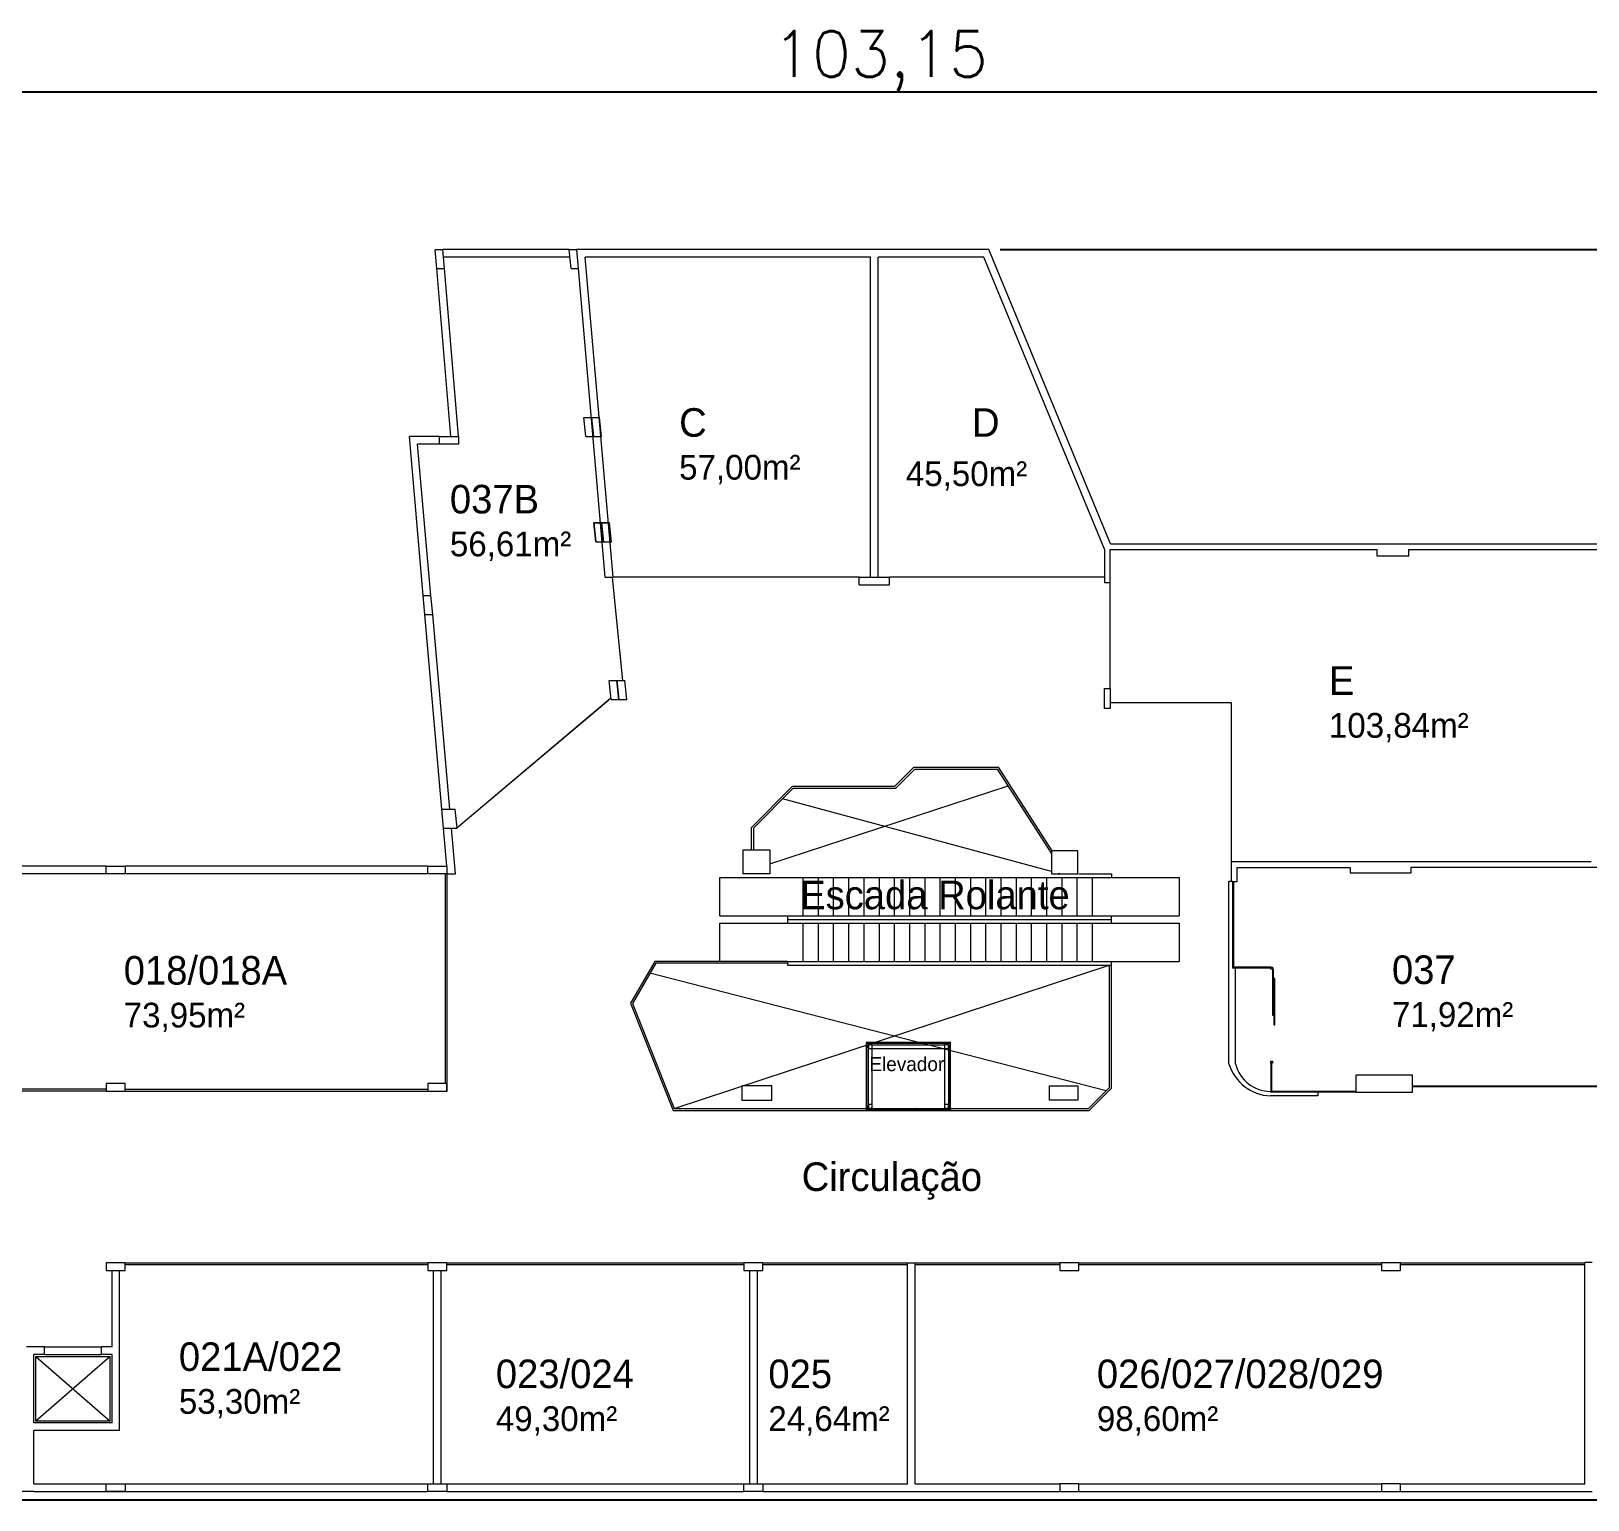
# Model space of a CAD drawing. Header units: metres. Extents: x 2855 to 2963, y 1748 to 1790.
# Drawn here: x 2884.32 to 2925.22, y 1751.23 to 1789.82 of the extents above; entities that cross this region are included whole.
import ezdxf

# ---------------------------------------------------------------- set-up
doc = ezdxf.new("R2010")
doc.units = ezdxf.units.M
doc.layers.add('PAREDES', color=7, linetype='Continuous')
doc.layers.add('VAGAS', color=253, linetype='Continuous')
doc.styles.add('PADRAO MK', font='')
doc.styles.add('ROMANS', font='romans', dxfattribs={"height": 0.16})
doc.styles.get("Standard").update_dxf_attribs({"font": 'arial.ttf'})
doc.styles.get('PADRAO MK').set_extended_font_data('AvantGarde Bk BT')
doc.dimstyles.new('Cota', dxfattribs={"dimtxt": 0.07, "dimasz": 0.08, "dimexe": 0.04, "dimexo": 0.04, "dimgap": 0.02, "dimtad": 1, "dimtxsty": 'Standard', "dimcen": 2.5, "dimclrd": 252, "dimclre": 252, "dimadec": 0, "dimazin": 0, "dimtfac": 1, "dimtmove": 0, "dimatfit": 3, "dimfxl": 1, "dimarcsym": 0})

# ---------------------------------------------------------------- blocks, each defined once
blk = doc.blocks.new('*D8')
at = {"layer": 'DEFPOINTS', "color": 0, "transparency": 16777216}
for p in [(2958.209, 1788.223), (2958.209, 1768.144), (2855.06, 1767.879)]:
    blk.add_point(p, dxfattribs=at)
at = {"layer": 'VAGAS', "color": 1, "lineweight": -2, "transparency": 16777216}
for p, q in [((2855.06, 1768.179), (2855.06, 1788.723)), ((2958.209, 1768.444), (2958.209, 1788.723)), ((2855.41, 1788.223), (2957.859, 1788.223))]:
    blk.add_line(p, q, dxfattribs=at)
at = {"layer": 'VAGAS', "color": 1, "transparency": 16777216}
for points in [[(2855.41, 1788.282), (2855.41, 1788.165), (2855.06, 1788.223)], [(2957.859, 1788.282), (2957.859, 1788.165), (2958.209, 1788.223)]]:
    blk.add_solid(points, dxfattribs=at)
at = {"layer": 'VAGAS', "color": 7, "transparency": 16777216, "insert": (2906.635, 1789.038), "char_height": 0.16, "attachment_point": 5, "style": 'ROMANS'}
blk.add_mtext('{\\H7.5x;103,15}', dxfattribs=at)
blk = doc.blocks.new('_ArchTick')
at = {"color": 0, "linetype": 'ByBlock', "const_width": 0.15}
blk.add_lwpolyline([(-0.5, -0.5), (0.5, 0.5)], dxfattribs=at)
blk = doc.blocks.new('*D9')
at = {"layer": 'DEFPOINTS', "color": 0, "transparency": 16777216}
for p in [(2909.485, 1784.081), (2863.22, 1751.229), (2962.676, 1751.229)]:
    blk.add_point(p, dxfattribs=at)
at = {"layer": 'VAGAS', "color": 1, "lineweight": -2, "transparency": 16777216}
for p, q in [((2909.785, 1784.081), (2963.176, 1784.081)), ((2962.676, 1783.731), (2962.676, 1751.579)), ((2863.52, 1751.229), (2963.176, 1751.229))]:
    blk.add_line(p, q, dxfattribs=at)
at = {"layer": 'VAGAS', "color": 1, "transparency": 16777216}
for points in [[(2962.618, 1783.731), (2962.735, 1783.731), (2962.676, 1784.081)], [(2962.618, 1751.579), (2962.735, 1751.579), (2962.676, 1751.229)]]:
    blk.add_solid(points, dxfattribs=at)
at = {"layer": 'VAGAS', "color": 7, "transparency": 16777216, "insert": (2961.862, 1767.655), "char_height": 0.16, "attachment_point": 5, "rotation": 90, "style": 'ROMANS'}
blk.add_mtext('{\\H7.5x;32,85}', dxfattribs=at)

msp = doc.modelspace()

# ---------------------------------------------------------------- linework, layer by layer
at = {"layer": 'PAREDES', "color": 253, "lineweight": 0}
for p, q in [((2894.984, 1783.581), (2894.936, 1784.078)), ((2894.941, 1784.079), (2895.137, 1784.079)), ((2895.185, 1783.581), (2895.137, 1784.079)), ((2898.464, 1784.079), (2895.137, 1784.079)), ((2898.508, 1783.581), (2898.46, 1784.078)), ((2898.464, 1784.079), (2898.661, 1784.079)), ((2909.485, 1784.079), (2898.651, 1784.079)), ((2898.709, 1783.581), (2898.661, 1784.079)), ((2912.686, 1776.352), (2909.485, 1784.079)), ((2898.479, 1783.879), (2895.158, 1783.879)), ((2899.615, 1775.472), (2898.879, 1783.879)), ((2906.38, 1783.879), (2898.879, 1783.879)), ((2906.38, 1775.472), (2906.38, 1783.879)), ((2906.58, 1775.472), (2906.58, 1783.879)), ((2909.351, 1783.879), (2906.58, 1783.879)), ((2912.527, 1776.211), (2909.351, 1783.879)), ((2895.351, 1779.169), (2894.982, 1783.581)), ((2894.984, 1783.581), (2895.185, 1783.581)), ((2895.551, 1779.177), (2895.181, 1783.581)), ((2898.508, 1783.581), (2898.709, 1783.581)), ((2899.409, 1775.472), (2898.709, 1783.581)), ((2898.895, 1779.171), (2898.847, 1779.668)), ((2898.852, 1779.669), (2899.048, 1779.669)), ((2899.096, 1779.171), (2899.048, 1779.669)), ((2899.105, 1779.171), (2899.057, 1779.668)), ((2899.062, 1779.669), (2899.258, 1779.669)), ((2899.306, 1779.171), (2899.258, 1779.669)), ((2894.627, 1774.989), (2894.262, 1779.169)), ((2895.051, 1779.169), (2894.262, 1779.169)), ((2894.627, 1774.989), (2894.262, 1779.169)), ((2895.051, 1779.169), (2894.262, 1779.169)), ((2895.551, 1779.169), (2895.551, 1779.177)), ((2895.551, 1779.169), (2895.551, 1779.177)), ((2898.895, 1779.171), (2899.096, 1779.171)), ((2898.895, 1779.171), (2899.096, 1779.171)), ((2899.105, 1779.171), (2899.306, 1779.171)), ((2899.105, 1779.171), (2899.306, 1779.171)), ((2895.051, 1778.969), (2894.478, 1778.969)), ((2894.826, 1774.989), (2894.478, 1778.969)), ((2895.051, 1778.969), (2894.478, 1778.969)), ((2894.826, 1774.989), (2894.478, 1778.969)), ((2899.158, 1776.402), (2899.11, 1776.9)), ((2899.158, 1776.402), (2899.11, 1776.9)), ((2899.114, 1776.901), (2899.31, 1776.901)), ((2899.114, 1776.901), (2899.31, 1776.901)), ((2899.358, 1776.402), (2899.31, 1776.901)), ((2899.358, 1776.402), (2899.31, 1776.901)), ((2899.368, 1776.402), (2899.32, 1776.9)), ((2899.368, 1776.402), (2899.32, 1776.9)), ((2899.324, 1776.901), (2899.52, 1776.901)), ((2899.324, 1776.901), (2899.52, 1776.901)), ((2899.568, 1776.402), (2899.52, 1776.901)), ((2899.568, 1776.402), (2899.52, 1776.901)), ((2899.158, 1776.402), (2899.358, 1776.402)), ((2899.158, 1776.402), (2899.358, 1776.402)), ((2899.368, 1776.402), (2899.568, 1776.402)), ((2899.368, 1776.402), (2899.568, 1776.402)), ((2912.686, 1776.352), (2930.178, 1776.352)), ((2912.527, 1776.211), (2912.527, 1775.322)), ((2912.677, 1775.322), (2912.677, 1776.202)), ((2912.677, 1776.202), (2919.68, 1776.202)), ((2919.68, 1776.202), (2919.68, 1776.032)), ((2919.68, 1776.032), (2920.52, 1776.032)), ((2920.52, 1776.032), (2920.52, 1776.202)), ((2920.52, 1776.202), (2927.99, 1776.202)), ((2899.409, 1775.472), (2899.615, 1775.472)), ((2899.593, 1775.472), (2899.862, 1772.749)), ((2906.08, 1775.472), (2899.615, 1775.472)), ((2906.08, 1775.472), (2906.88, 1775.472)), ((2906.08, 1775.272), (2906.08, 1775.472)), ((2906.08, 1775.272), (2906.08, 1775.472)), ((2906.88, 1775.272), (2906.88, 1775.472)), ((2906.88, 1775.272), (2906.88, 1775.472)), ((2912.527, 1775.472), (2906.88, 1775.472)), ((2906.08, 1775.272), (2906.88, 1775.272)), ((2912.677, 1775.322), (2912.527, 1775.322)), ((2912.677, 1772.552), (2912.677, 1775.322)), ((2894.671, 1774.49), (2894.627, 1774.989)), ((2894.627, 1774.989), (2894.826, 1774.989)), ((2894.671, 1774.49), (2894.627, 1774.989)), ((2894.627, 1774.989), (2894.826, 1774.989)), ((2894.874, 1774.49), (2894.826, 1774.989)), ((2894.874, 1774.49), (2894.826, 1774.989)), ((2894.671, 1774.49), (2894.874, 1774.49)), ((2895.118, 1769.377), (2894.671, 1774.49)), ((2894.671, 1774.49), (2894.874, 1774.49)), ((2895.118, 1769.377), (2894.671, 1774.49)), ((2895.321, 1769.377), (2894.874, 1774.49)), ((2895.321, 1769.377), (2894.874, 1774.49)), ((2899.782, 1773.559), (2899.862, 1772.749)), ((2899.561, 1772.256), (2899.513, 1772.754)), ((2899.518, 1772.755), (2899.714, 1772.755)), ((2899.762, 1772.256), (2899.714, 1772.755)), ((2899.771, 1772.256), (2899.723, 1772.754)), ((2899.728, 1772.755), (2899.924, 1772.755)), ((2899.972, 1772.256), (2899.924, 1772.755)), ((2895.512, 1768.887), (2899.557, 1772.299)), ((2895.512, 1768.887), (2899.499, 1772.251)), ((2899.561, 1772.256), (2899.762, 1772.256)), ((2899.771, 1772.256), (2899.972, 1772.256)), ((2915.857, 1772.172), (2912.677, 1772.172)), ((2915.857, 1767.992), (2915.857, 1772.172)), ((2907.519, 1770.479), (2907.019, 1769.979)), ((2907.539, 1770.429), (2907.039, 1769.929)), ((2907.519, 1770.479), (2909.736, 1770.479)), ((2907.539, 1770.429), (2909.709, 1770.429)), ((2911.131, 1768.219), (2909.709, 1770.429)), ((2911.151, 1768.279), (2909.736, 1770.479)), ((2904.329, 1769.979), (2903.249, 1768.9)), ((2904.349, 1769.929), (2903.299, 1768.879)), ((2903.731, 1767.938), (2909.992, 1769.989)), ((2904.329, 1769.979), (2907.019, 1769.979)), ((2904.349, 1769.929), (2907.039, 1769.929)), ((2895.162, 1768.879), (2895.114, 1769.377)), ((2895.162, 1768.879), (2895.114, 1769.377)), ((2895.118, 1769.377), (2895.465, 1769.377)), ((2895.118, 1769.377), (2895.465, 1769.377)), ((2895.513, 1768.879), (2895.465, 1769.377)), ((2895.513, 1768.879), (2895.465, 1769.377)), ((2911.131, 1767.738), (2904.065, 1769.645)), ((2903.249, 1768.309), (2903.249, 1768.9)), ((2895.249, 1767.879), (2895.162, 1768.879)), ((2895.162, 1768.879), (2895.513, 1768.879)), ((2895.249, 1767.879), (2895.162, 1768.879)), ((2895.162, 1768.879), (2895.513, 1768.879)), ((2895.47, 1767.679), (2895.365, 1768.879)), ((2895.47, 1767.679), (2895.365, 1768.879)), ((2903.299, 1768.879), (2903.299, 1768.309)), ((2886.299, 1767.879), (2882.199, 1767.879)), ((2886.299, 1767.679), (2882.399, 1767.679)), ((2886.299, 1767.879), (2886.799, 1767.879)), ((2886.299, 1767.679), (2886.299, 1767.879)), ((2886.799, 1767.679), (2886.299, 1767.679)), ((2886.799, 1767.879), (2886.799, 1767.679)), ((2894.749, 1767.879), (2886.799, 1767.879)), ((2894.749, 1767.679), (2886.799, 1767.679)), ((2895.199, 1767.679), (2895.199, 1762.169)), ((2895.249, 1767.679), (2895.47, 1767.679)), ((2895.249, 1767.679), (2895.249, 1761.959)), ((2895.249, 1767.679), (2895.47, 1767.679)), ((2895.249, 1767.679), (2895.249, 1762.169)), ((2911.349, 1767.679), (2911.311, 1767.689)), ((2911.849, 1767.679), (2912.708, 1767.679)), ((2912.708, 1767.679), (2912.708, 1767.579)), ((2915.857, 1767.477), (2915.857, 1767.992)), ((2925.307, 1767.992), (2915.857, 1767.992)), ((2916.007, 1767.477), (2916.007, 1767.842)), ((2916.007, 1767.842), (2918.98, 1767.842)), ((2918.98, 1767.842), (2918.98, 1767.702)), ((2918.98, 1767.702), (2920.58, 1767.702)), ((2920.58, 1767.702), (2920.58, 1767.852)), ((2920.58, 1767.852), (2954.58, 1767.852)), ((2902.419, 1766.579), (2902.419, 1767.579)), ((2902.419, 1767.579), (2914.489, 1767.579)), ((2904.6, 1767.579), (2904.6, 1766.579)), ((2905, 1767.579), (2905, 1766.579)), ((2905.4, 1767.579), (2905.4, 1766.579)), ((2905.8, 1767.579), (2905.8, 1766.579)), ((2906.2, 1767.579), (2906.2, 1766.579)), ((2906.6, 1767.579), (2906.6, 1766.579)), ((2907, 1767.579), (2907, 1766.579)), ((2907.4, 1767.579), (2907.4, 1766.579)), ((2907.8, 1767.579), (2907.8, 1766.579)), ((2908.2, 1767.579), (2908.2, 1766.579)), ((2908.6, 1767.579), (2908.6, 1766.579)), ((2909, 1767.579), (2909, 1766.579)), ((2909.4, 1767.579), (2909.4, 1766.579)), ((2909.8, 1767.579), (2909.8, 1766.579)), ((2910.2, 1767.579), (2910.2, 1766.579)), ((2910.6, 1767.579), (2910.6, 1766.579)), ((2911, 1767.579), (2911, 1766.579)), ((2911.4, 1767.579), (2911.4, 1766.579)), ((2911.8, 1767.579), (2911.8, 1766.579)), ((2912.2, 1767.579), (2912.2, 1766.579)), ((2914.489, 1767.579), (2914.489, 1766.579)), ((2915.79, 1762.684), (2915.79, 1767.477)), ((2915.89, 1767.477), (2915.79, 1767.477)), ((2915.857, 1767.477), (2916.007, 1767.477)), ((2915.89, 1767.477), (2915.89, 1765.202)), ((2915.91, 1767.477), (2915.91, 1765.222)), ((2902.419, 1766.579), (2914.489, 1766.579)), ((2904.199, 1766.579), (2904.199, 1766.379)), ((2904.199, 1766.479), (2912.699, 1766.479)), ((2912.699, 1766.579), (2912.699, 1766.379)), ((2902.419, 1766.379), (2904.199, 1766.379)), ((2902.419, 1765.379), (2902.419, 1766.379)), ((2904.199, 1766.379), (2911.699, 1766.379)), ((2904.199, 1766.379), (2914.489, 1766.379)), ((2904.6, 1766.379), (2904.6, 1765.379)), ((2905, 1766.379), (2905, 1765.379)), ((2905.4, 1766.379), (2905.4, 1765.379)), ((2905.8, 1766.379), (2905.8, 1765.379)), ((2906.2, 1766.379), (2906.2, 1765.379)), ((2906.6, 1766.379), (2906.6, 1765.379)), ((2907, 1766.379), (2907, 1765.379)), ((2907.4, 1766.379), (2907.4, 1765.379)), ((2907.8, 1766.379), (2907.8, 1765.379)), ((2908.2, 1766.379), (2908.2, 1765.379)), ((2908.6, 1766.379), (2908.6, 1765.379)), ((2909, 1766.379), (2909, 1765.379)), ((2909.4, 1766.379), (2909.4, 1765.379)), ((2909.8, 1766.379), (2909.8, 1765.379)), ((2910.2, 1766.379), (2910.2, 1765.379)), ((2910.6, 1766.379), (2910.6, 1765.379)), ((2911, 1766.379), (2911, 1765.379)), ((2911.4, 1766.379), (2911.4, 1765.379)), ((2911.8, 1766.379), (2911.8, 1765.379)), ((2912.2, 1766.379), (2912.2, 1765.379)), ((2914.489, 1766.379), (2914.489, 1765.379)), ((2900.707, 1765.379), (2900.072, 1764.279)), ((2900.736, 1765.329), (2900.127, 1764.275)), ((2904.199, 1765.379), (2900.707, 1765.379)), ((2904.199, 1765.329), (2900.736, 1765.329)), ((2901.222, 1761.509), (2912.649, 1765.279)), ((2904.199, 1765.379), (2904.199, 1765.279)), ((2904.199, 1765.379), (2914.489, 1765.379)), ((2904.199, 1765.279), (2912.699, 1765.279)), ((2912.649, 1765.279), (2912.649, 1762.058)), ((2912.699, 1765.379), (2912.699, 1762.037)), ((2916.89, 1765.222), (2915.91, 1765.222)), ((2912.565, 1761.974), (2900.583, 1765.064)), ((2916.89, 1765.202), (2915.89, 1765.202)), ((2915.97, 1762.684), (2915.97, 1765.202)), ((2900.072, 1764.279), (2901.188, 1761.459)), ((2900.127, 1764.275), (2901.222, 1761.509)), ((2906.262, 1763.219), (2906.282, 1763.219)), ((2906.344, 1763.229), (2906.372, 1763.189)), ((2906.4, 1763.229), (2906.372, 1763.189)), ((2906.422, 1763.189), (2908.322, 1763.189)), ((2908.344, 1763.229), (2908.372, 1763.189)), ((2908.4, 1763.229), (2908.372, 1763.189)), ((2908.462, 1763.219), (2908.482, 1763.219)), ((2906.282, 1763.167), (2906.322, 1763.139)), ((2906.282, 1763.111), (2906.322, 1763.139)), ((2906.322, 1761.619), (2906.322, 1763.089)), ((2906.422, 1763.089), (2908.322, 1763.089)), ((2906.422, 1761.619), (2906.422, 1763.089)), ((2908.322, 1763.089), (2908.322, 1761.619)), ((2908.462, 1763.167), (2908.422, 1763.139)), ((2908.462, 1763.111), (2908.422, 1763.139)), ((2908.422, 1763.089), (2908.422, 1761.619)), ((2916.89, 1762.702), (2916.89, 1761.962)), ((2916.91, 1762.702), (2916.91, 1761.962)), ((2886.299, 1762.019), (2882.399, 1762.019)), ((2886.299, 1761.969), (2882.399, 1761.969)), ((2886.799, 1762.019), (2894.749, 1762.019)), ((2886.799, 1761.969), (2894.749, 1761.969)), ((2912.1, 1761.509), (2912.649, 1762.058)), ((2912.121, 1761.459), (2912.699, 1762.037)), ((2918.015, 1761.962), (2916.885, 1761.962)), ((2916.885, 1761.962), (2916.885, 1761.942)), ((2919.13, 1761.942), (2916.885, 1761.942)), ((2919.13, 1761.962), (2918.015, 1761.962)), ((2918.015, 1761.962), (2918.015, 1761.942)), ((2918.13, 1761.942), (2918.13, 1761.842)), ((2920.62, 1762.112), (2929.19, 1762.112)), ((2920.62, 1762.092), (2929.19, 1762.092)), ((2906.282, 1761.597), (2906.322, 1761.569)), ((2906.282, 1761.541), (2906.322, 1761.569)), ((2908.462, 1761.597), (2908.422, 1761.569)), ((2908.462, 1761.541), (2908.422, 1761.569)), ((2918.13, 1761.842), (2916.885, 1761.842)), ((2901.188, 1761.459), (2912.121, 1761.459)), ((2901.222, 1761.509), (2912.1, 1761.509)), ((2906.342, 1761.479), (2906.37, 1761.519)), ((2906.397, 1761.479), (2906.37, 1761.519)), ((2908.322, 1761.479), (2906.422, 1761.479)), ((2907.546, 1761.479), (2907.574, 1761.519)), ((2907.601, 1761.479), (2907.574, 1761.519)), ((2886.799, 1757.459), (2890.674, 1757.459)), ((2890.674, 1757.459), (2894.749, 1757.459)), ((2890.674, 1757.459), (2894.549, 1757.459)), ((2895.249, 1757.459), (2903.049, 1757.459)), ((2895.249, 1757.459), (2903.049, 1757.459)), ((2903.549, 1757.459), (2907.349, 1757.459)), ((2903.549, 1757.459), (2907.349, 1757.459)), ((2907.349, 1757.459), (2907.549, 1757.459)), ((2907.349, 1751.649), (2907.349, 1757.459)), ((2907.349, 1757.459), (2907.549, 1757.459)), ((2907.349, 1751.649), (2907.349, 1757.459)), ((2907.549, 1757.459), (2911.349, 1757.459)), ((2907.549, 1751.649), (2907.549, 1757.459)), ((2907.549, 1757.459), (2911.349, 1757.459)), ((2907.549, 1751.649), (2907.549, 1757.459)), ((2911.849, 1757.459), (2919.799, 1757.459)), ((2911.849, 1757.459), (2919.799, 1757.459)), ((2920.299, 1757.459), (2925.14, 1757.459)), ((2920.299, 1757.459), (2924.249, 1757.459)), ((2925.34, 1757.462), (2925.14, 1757.462)), ((2925.14, 1751.649), (2925.14, 1757.462)), ((2886.449, 1755.249), (2886.449, 1757.259)), ((2886.649, 1753.049), (2886.649, 1757.259)), ((2886.799, 1757.409), (2890.674, 1757.409)), ((2890.674, 1757.409), (2894.749, 1757.409)), ((2890.674, 1757.409), (2894.549, 1757.409)), ((2894.899, 1751.649), (2894.899, 1757.259)), ((2894.899, 1751.649), (2894.899, 1757.259)), ((2895.099, 1751.649), (2895.099, 1757.259)), ((2895.099, 1751.649), (2895.099, 1757.259)), ((2895.249, 1757.409), (2903.049, 1757.409)), ((2895.249, 1757.409), (2903.049, 1757.409)), ((2903.199, 1757.259), (2903.199, 1751.649)), ((2903.399, 1757.259), (2903.399, 1751.649)), ((2903.549, 1757.409), (2907.349, 1757.409)), ((2903.549, 1757.409), (2907.349, 1757.409)), ((2907.549, 1757.409), (2911.349, 1757.409)), ((2907.549, 1757.409), (2911.349, 1757.409)), ((2911.849, 1757.409), (2919.799, 1757.409)), ((2911.849, 1757.409), (2919.799, 1757.409)), ((2920.299, 1757.409), (2925.14, 1757.409)), ((2920.299, 1757.409), (2924.249, 1757.409)), ((2884.674, 1755.249), (2884.199, 1755.249)), ((2884.674, 1755.049), (2884.399, 1755.049)), ((2884.399, 1753.249), (2884.399, 1755.049)), ((2884.449, 1754.999), (2886.399, 1754.999)), ((2884.449, 1753.299), (2884.449, 1754.999)), ((2884.449, 1754.999), (2886.399, 1753.299)), ((2886.399, 1754.999), (2884.449, 1753.299)), ((2884.674, 1755.049), (2884.674, 1755.249)), ((2884.674, 1755.249), (2886.174, 1755.249)), ((2884.674, 1755.049), (2886.174, 1755.049)), ((2886.449, 1755.249), (2886.174, 1755.249)), ((2886.174, 1755.049), (2886.174, 1755.249)), ((2886.449, 1755.049), (2886.174, 1755.049)), ((2886.399, 1753.299), (2886.399, 1754.999)), ((2886.449, 1753.249), (2886.449, 1755.049)), ((2886.449, 1753.249), (2884.399, 1753.249)), ((2884.399, 1751.649), (2884.399, 1753.049)), ((2886.649, 1753.049), (2884.399, 1753.049)), ((2886.399, 1753.299), (2884.449, 1753.299)), ((2884.399, 1751.449), (2877.21, 1751.449)), ((2884.399, 1751.649), (2890.674, 1751.649)), ((2884.399, 1751.449), (2894.749, 1751.449)), ((2890.674, 1751.649), (2894.749, 1751.649)), ((2890.674, 1751.649), (2894.749, 1751.649)), ((2895.249, 1751.649), (2903.049, 1751.649)), ((2895.249, 1751.649), (2903.049, 1751.649)), ((2895.249, 1751.449), (2903.049, 1751.449)), ((2895.249, 1751.449), (2903.049, 1751.449)), ((2903.549, 1751.649), (2907.349, 1751.649)), ((2903.549, 1751.649), (2907.349, 1751.649)), ((2903.549, 1751.449), (2911.349, 1751.449)), ((2903.549, 1751.449), (2911.349, 1751.449)), ((2907.549, 1751.649), (2911.349, 1751.649)), ((2907.549, 1751.649), (2911.349, 1751.649)), ((2911.849, 1751.649), (2919.799, 1751.649)), ((2911.849, 1751.649), (2919.799, 1751.649)), ((2911.849, 1751.449), (2919.799, 1751.449)), ((2911.849, 1751.449), (2919.799, 1751.449)), ((2920.299, 1751.649), (2925.14, 1751.649)), ((2920.299, 1751.449), (2925.34, 1751.449))]:
    msp.add_line(p, q, dxfattribs=at)
for points in [[(2895.051, 1778.969), (2895.051, 1779.169), (2895.551, 1779.169), (2895.551, 1778.969)], [(2895.051, 1778.969), (2895.051, 1779.169), (2895.551, 1779.169), (2895.551, 1778.969)], [(2903.031, 1768.309), (2903.731, 1768.309), (2903.731, 1767.679), (2903.031, 1767.679)], [(2911.821, 1767.679), (2911.821, 1768.279), (2911.131, 1768.279), (2911.131, 1767.679)], [(2895.249, 1767.679), (2894.749, 1767.679), (2894.749, 1767.879), (2895.249, 1767.879)], [(2895.249, 1767.679), (2894.749, 1767.679), (2894.749, 1767.879), (2895.249, 1767.879)], [(2916.941, 1763.965), (2916.966, 1763.965), (2916.966, 1765.175), (2916.941, 1765.175)], [(2916.973, 1763.715), (2916.998, 1763.715), (2916.998, 1764.925), (2916.973, 1764.925)], [(2919.13, 1761.942), (2920.62, 1761.942), (2920.62, 1762.392), (2919.13, 1762.392)], [(2886.299, 1761.969), (2886.799, 1761.969), (2886.799, 1762.169), (2886.299, 1762.169)], [(2894.749, 1761.969), (2895.249, 1761.969), (2895.249, 1762.169), (2894.749, 1762.169)], [(2902.997, 1761.729), (2903.787, 1761.729), (2903.787, 1762.109), (2902.997, 1762.109)], [(2911.822, 1761.729), (2911.082, 1761.729), (2911.082, 1762.109), (2911.822, 1762.109)], [(2886.299, 1757.259), (2886.799, 1757.259), (2886.799, 1757.459), (2886.299, 1757.459)], [(2894.749, 1757.259), (2895.249, 1757.259), (2895.249, 1757.459), (2894.749, 1757.459)], [(2894.749, 1757.259), (2895.249, 1757.259), (2895.249, 1757.459), (2894.749, 1757.459)], [(2903.049, 1757.259), (2903.549, 1757.259), (2903.549, 1757.459), (2903.049, 1757.459)], [(2903.049, 1757.259), (2903.549, 1757.259), (2903.549, 1757.459), (2903.049, 1757.459)], [(2911.349, 1757.259), (2911.849, 1757.259), (2911.849, 1757.459), (2911.349, 1757.459)], [(2911.349, 1757.259), (2911.849, 1757.259), (2911.849, 1757.459), (2911.349, 1757.459)], [(2919.799, 1757.259), (2920.299, 1757.259), (2920.299, 1757.459), (2919.799, 1757.459)], [(2919.799, 1757.259), (2920.299, 1757.259), (2920.299, 1757.459), (2919.799, 1757.459)], [(2886.799, 1751.449), (2886.299, 1751.449), (2886.299, 1751.649), (2886.799, 1751.649)], [(2895.249, 1751.449), (2894.749, 1751.449), (2894.749, 1751.649), (2895.249, 1751.649)], [(2895.249, 1751.449), (2894.749, 1751.449), (2894.749, 1751.649), (2895.249, 1751.649)], [(2903.549, 1751.449), (2903.049, 1751.449), (2903.049, 1751.649), (2903.549, 1751.649)], [(2903.549, 1751.449), (2903.049, 1751.449), (2903.049, 1751.649), (2903.549, 1751.649)], [(2911.349, 1751.449), (2911.849, 1751.449), (2911.849, 1751.649), (2911.349, 1751.649)], [(2911.349, 1751.449), (2911.849, 1751.449), (2911.849, 1751.649), (2911.349, 1751.649)], [(2919.799, 1751.449), (2920.299, 1751.449), (2920.299, 1751.649), (2919.799, 1751.649)], [(2919.799, 1751.449), (2920.299, 1751.449), (2920.299, 1751.649), (2919.799, 1751.649)]]:
    msp.add_lwpolyline(points, close=True, dxfattribs=at)
for points in [[(2899.158, 1776.402), (2899.568, 1776.402), (2899.52, 1776.901), (2899.11, 1776.9), (2899.158, 1776.402)], [(2912.677, 1772.022), (2912.527, 1772.022), (2912.527, 1772.552), (2912.677, 1772.552), (2912.677, 1772.022)], [(2916.94, 1765.222), (2916.94, 1765.172), (2916.89, 1765.172), (2916.89, 1765.222), (2916.94, 1765.222)], [(2906.262, 1763.229), (2908.482, 1763.229), (2908.482, 1763.249), (2906.262, 1763.249), (2906.262, 1763.229)], [(2906.282, 1761.489), (2906.282, 1763.219), (2906.262, 1763.219), (2906.262, 1761.489), (2906.282, 1761.489)], [(2906.322, 1763.189), (2906.322, 1763.089), (2906.422, 1763.089), (2906.422, 1763.189), (2906.322, 1763.189)], [(2908.322, 1763.189), (2908.322, 1763.089), (2908.422, 1763.089), (2908.422, 1763.189), (2908.322, 1763.189)], [(2908.482, 1761.489), (2908.482, 1763.219), (2908.462, 1763.219), (2908.462, 1761.489), (2908.482, 1761.489)], [(2916.94, 1762.752), (2916.94, 1762.702), (2916.89, 1762.702), (2916.89, 1762.752), (2916.94, 1762.752)], [(2906.322, 1761.619), (2906.322, 1761.519), (2906.422, 1761.519), (2906.422, 1761.619), (2906.322, 1761.619)], [(2908.322, 1761.619), (2908.322, 1761.519), (2908.422, 1761.519), (2908.422, 1761.619), (2908.322, 1761.619)], [(2906.262, 1761.479), (2906.422, 1761.479), (2906.422, 1761.459), (2906.262, 1761.459), (2906.262, 1761.479)], [(2906.422, 1761.479), (2907.522, 1761.479), (2907.522, 1761.459), (2906.422, 1761.459), (2906.422, 1761.479)], [(2908.482, 1761.479), (2908.482, 1761.459), (2907.522, 1761.459), (2907.522, 1761.479), (2908.482, 1761.479)]]:
    msp.add_lwpolyline(points, dxfattribs=at)
for centre, radius, start, end in [((2916.948, 1763.056), 1.216, 197.8322, 266.7114), ((2916.885, 1762.903), 0.941, 193.4372, 270.3029)]:
    msp.add_arc(centre, radius, start, end, dxfattribs=at)

# ---------------------------------------------------------------- texts
at = {"layer": 'PAREDES', "color": 253, "lineweight": 0, "style": 'PADRAO MK'}
for s, height, p in [('C', 0.75, (2901.349, 1779.163)), ('D', 0.75, (2909.044, 1779.163)), ('57,00m²', 0.65, (2901.349, 1778.036)), ('45,50m²', 0.65, (2907.305, 1777.867)), ('037B', 0.75, (2895.326, 1777.148)), ('56,61m²', 0.65, (2895.326, 1776.021)), ('E', 0.75, (2918.421, 1772.381)), ('103,84m²', 0.65, (2918.421, 1771.254)), ('Escada Rolante', 0.75, (2904.529, 1766.748)), ('018/018A', 0.75, (2886.757, 1764.768)), ('037', 0.75, (2920.076, 1764.784)), ('73,95m²', 0.65, (2886.757, 1763.641)), ('71,92m²', 0.65, (2920.076, 1763.657)), ('Elevador', 0.3722, (2906.348, 1762.494)), ('Circulação', 0.75, (2904.569, 1759.346)), ('021A/022', 0.75, (2888.206, 1754.617)), ('023/024', 0.75, (2896.534, 1754.165)), ('025', 0.75, (2903.693, 1754.165)), ('026/027/028/029', 0.75, (2912.324, 1754.165)), ('53,30m²', 0.65, (2888.206, 1753.49)), ('49,30m²', 0.65, (2896.534, 1753.038)), ('24,64m²', 0.65, (2903.693, 1753.038)), ('98,60m²', 0.65, (2912.324, 1753.038))]:
    msp.add_text(s, height=height, dxfattribs=at).set_placement(p)

# ---------------------------------------------------------------- dimensions: what is measured, and where the dimension line sits
at = {"layer": 'VAGAS', "color": 253}
dim = msp.add_linear_dim(base=(2958.209, 1788.223), p1=(2855.06, 1767.879), p2=(2958.209, 1768.144), text='{\\H7.5x;<>}', dimstyle='Cota', override={"dimtxt": 0.63, "dimasz": 0.35, "dimexe": 0.5, "dimexo": 0.3, "dimgap": 0.1, "dimtxsty": 'ROMANS', "dimblk1": 'ArchTick', "dimblk2": 'ArchTick', "dimclrd": 1, "dimclre": 1, "dimclrt": 7}, dxfattribs=at)
dim.commit()
dim.dimension.update_dxf_attribs({"geometry": '*D8', "text_midpoint": (2906.635, 1789.038)})
dim = msp.add_linear_dim(base=(2962.676, 1751.229), p1=(2909.485, 1784.081), p2=(2863.22, 1751.229), angle=270, text='{\\H7.5x;<>}', dimstyle='Cota', override={"dimtxt": 0.63, "dimasz": 0.35, "dimexe": 0.5, "dimexo": 0.3, "dimgap": 0.1, "dimtxsty": 'ROMANS', "dimblk1": 'ArchTick', "dimblk2": 'ArchTick', "dimclrd": 1, "dimclre": 1, "dimclrt": 7}, dxfattribs=at)
dim.commit()
dim.dimension.update_dxf_attribs({"geometry": '*D9', "text_midpoint": (2961.862, 1767.655)})

doc.saveas('drawing.dxf')
